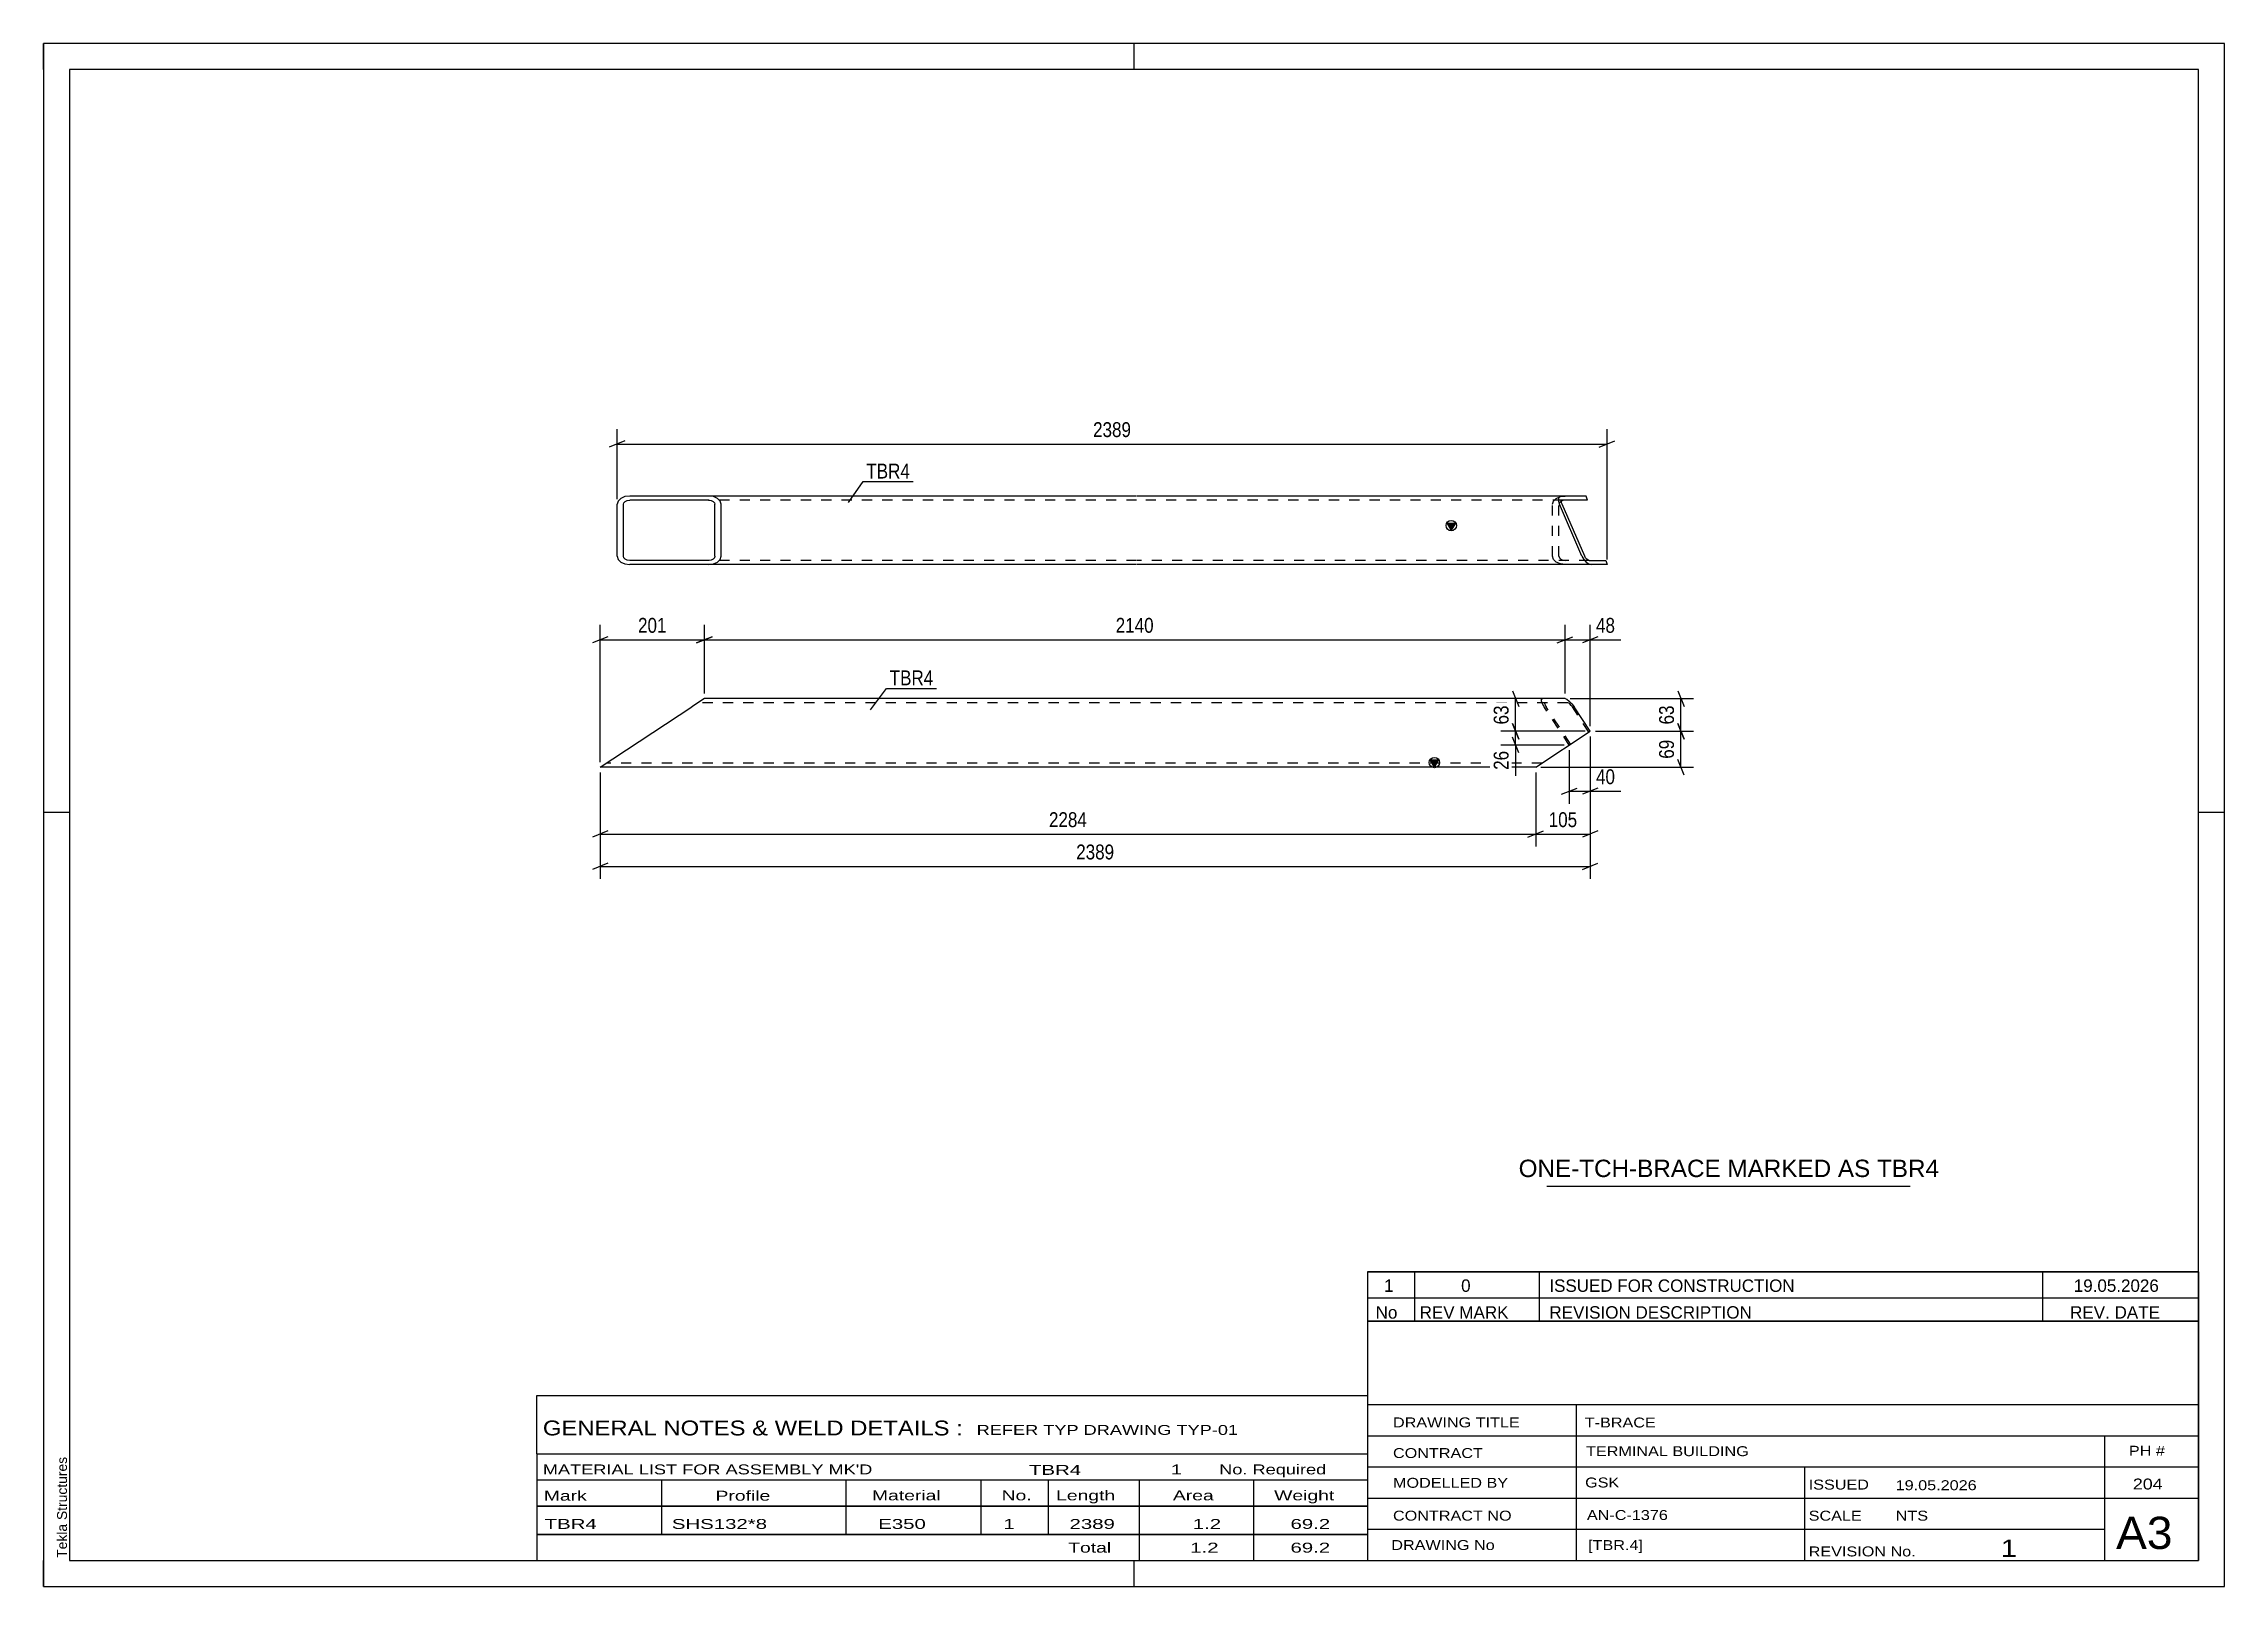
# Model space of a CAD drawing. Header units: millimetres. Extents: x 0 to 420, y 0 to 297.
import ezdxf

# ---------------------------------------------------------------- set-up
doc = ezdxf.new("R2010")
doc.units = ezdxf.units.MM
doc.linetypes.add('DXK_LINE_DOT2', pattern=[3.9198, 1.9599, -1.9599])
doc.styles.add('Arial', font='ARIAL.TTF', dxfattribs={"height": 0.2})
doc.styles.add('Arial Narrow', font='ARIALN.TTF', dxfattribs={"height": 0.2})

# ---------------------------------------------------------------- blocks, each defined once
blk = doc.blocks.new('Unknown-491738813-2750')
at = {"color": 7, "linetype": 'Continuous'}
for p, q in [((255, 51.05), (255, 5)), ((255, 51.05), (415, 51.05)), ((415, 51), (415, 5)), ((255, 35), (415, 35)), ((295.14, 35), (295.14, 5)), ((255, 29), (415, 29)), ((397, 5.05), (397, 28.9)), ((255, 23), (415, 23)), ((339.14, 23), (339.14, 5)), ((255, 17), (415, 17)), ((255, 11), (397, 11)), ((255, 5), (415, 5))]:
    blk.add_line(p, q, dxfattribs=at)
at = {"color": 7, "style": 'Arial Narrow'}
for s, height, width, p in [('DRAWING TITLE', 1.9089, 1.425378, (259.88, 30.61)), ('T-BRACE', 1.909, 1.425378, (296.81, 30.59)), ('CONTRACT', 1.909, 1.425378, (259.88, 24.71)), ('TERMINAL BUILDING', 1.9089, 1.425378, (297.06, 25.07)), ('MODELLED BY', 1.9089, 1.425378, (259.88, 18.98)), ('GSK', 1.909, 1.425378, (296.88, 19.04)), ('ISSUED', 1.909, 1.425378, (339.94, 18.64)), ('19.05.2026', 1.909, 1.425378, (356.69, 18.52)), ('CONTRACT NO', 1.9089, 1.425378, (259.88, 12.66)), ('AN-C-1376', 1.909, 1.425378, (297.23, 12.78)), ('SCALE', 1.909, 1.425378, (339.94, 12.65)), ('A3', 6.204, 1.25, (399.14, 7.2)), ('DRAWING No', 1.909, 1.425378, (259.56, 7)), ('[TBR.4]', 1.909, 1.425378, (297.46, 6.99)), ('1', 3.34, 1.5, (376.91, 5.68)), ('REVISION No.', 1.9089, 1.425378, (339.94, 5.77))]:
    blk.add_text(s, height=height, dxfattribs=dict(at, width=width)).set_placement(p)
at = {"color": 7, "linetype": 'Continuous', "style": 'Arial Narrow'}
for s, height, width, p in [('PH #', 1.909, 1.43, (401.6, 25.15)), ('204', 2.1, 1.43, (402.37, 18.65)), ('NTS', 1.909, 1.425378, (356.7, 12.65))]:
    blk.add_text(s, height=height, dxfattribs=dict(at, width=width)).set_placement(p)
blk = doc.blocks.new('Unknown-491738813-1319')
at = {"color": 5, "linetype": 'Continuous'}
for p, q in [((420, 297), (0, 297)), ((0, 297), (0, 0)), ((0, 292), (0, 297)), ((210, 292), (210, 297)), ((420, 0), (420, 297)), ((415, 292), (5, 292)), ((5, 292), (5, 5)), ((415, 5), (415, 292)), ((5, 149), (0, 149)), ((420, 149), (415, 149)), ((0, 0), (0, 5)), ((5, 5), (415, 5)), ((210, 0), (210, 5)), ((0, 0), (420, 0))]:
    blk.add_line(p, q, dxfattribs=at)
at = {"color": 174, "linetype": 'Continuous', "style": 'Arial'}
blk.add_text('Tekla Structures', height=1.9102, rotation=90, dxfattribs=at).set_placement((4.5, 5.5))
blk = doc.blocks.new('Unknown-491738813-2751')
at = {"color": 7, "linetype": 'Continuous'}
for p, q in [((95, 36.75), (255, 36.75)), ((95, 25.5), (95, 36.75)), ((255, 36.75), (255, 25.5)), ((95, 25.5), (255, 25.5)), ((95, 25.5), (95, 20.5)), ((255, 25.5), (255, 20.5)), ((95, 20.5), (255, 20.5)), ((95, 20.5), (95, 15.5)), ((119, 20.5), (119, 15.5)), ((154.5, 20.5), (154.5, 15.5)), ((180.5, 20.5), (180.5, 15.5)), ((193.5, 20.5), (193.5, 15.5)), ((211, 20.5), (211, 15.5)), ((233, 20.5), (233, 15.5)), ((255, 20.5), (255, 15.5)), ((95, 15.5), (255, 15.5)), ((95, 15.45), (95, 10.05)), ((95, 15.45), (255, 15.45)), ((119, 15.5), (119, 10)), ((154.5, 15.5), (154.5, 10)), ((180.5, 15.5), (180.5, 10)), ((193.5, 15.5), (193.5, 10)), ((211, 15.5), (211, 10)), ((233, 15.5), (233, 10)), ((255, 15.45), (255, 10.05)), ((95, 10.05), (255, 10.05)), ((95, 10), (255, 10)), ((95, 10), (95, 5)), ((211, 10), (211, 5)), ((233, 10), (233, 5)), ((255, 10), (255, 5)), ((95, 5), (255, 5))]:
    blk.add_line(p, q, dxfattribs=at)
at = {"color": 7, "style": 'Arial Narrow'}
for s, height, width, p in [('GENERAL NOTES & WELD DETAILS :', 2.8633, 1.4, (96.15, 29.06)), ('REFER TYP DRAWING TYP-01', 1.9089, 1.6, (179.7, 29.16)), ("MATERIAL LIST FOR ASSEMBLY MK'D", 1.9089, 1.6, (96.15, 21.56)), ('TBR4', 1.909, 1.794707, (189.78, 21.47)), ('1', 1.91, 1.794707, (217.08, 21.56)), ('No. Required', 1.9089, 1.6, (226.41, 21.56)), ('Mark', 1.909, 1.7, (96.34, 16.5)), ('Profile', 1.909, 1.7, (129.41, 16.5)), ('Material', 1.909, 1.7, (159.54, 16.56)), ('No.', 1.909, 1.7, (184.5, 16.56)), ('Length', 1.909, 1.7, (195, 16.56)), ('Area', 1.909, 1.7, (217.5, 16.56)), ('Weight', 1.909, 1.7, (237, 16.56))]:
    blk.add_text(s, height=height, dxfattribs=dict(at, width=width)).set_placement(p)
at = {"color": 7, "linetype": 'Continuous', "style": 'Arial Narrow'}
for s, height, width, p in [('TBR4', 1.909, 1.794707, (96.5, 11.06)), ('SHS132*8', 1.909, 1.794707, (121, 11.06)), ('E350', 1.909, 1.794707, (160.74, 11.06)), ('1', 1.91, 1.794707, (184.86, 11.06)), ('2389', 1.909, 1.794707, (197.58, 11.06)), ('1.2', 1.909, 1.794707, (221.32, 11.06)), ('69.2', 1.909, 1.794707, (240.14, 11.06)), ('Total', 1.909, 1.7, (197.33, 6.5)), ('1.2', 1.909, 1.794707, (220.83, 6.5)), ('69.2', 1.909, 1.794707, (240.14, 6.5))]:
    blk.add_text(s, height=height, dxfattribs=dict(at, width=width)).set_placement(p)
blk = doc.blocks.new('Unknown-491738813-2752')
at = {"color": 7, "linetype": 'Continuous'}
for p, q in [((255, 60.55), (415, 60.55)), ((415, 60.55), (255, 60.55)), ((255, 60.55), (255, 55.55)), ((264, 60.55), (264, 55.55)), ((288, 60.55), (288, 55.55)), ((385, 60.55), (385, 55.55)), ((415, 60.55), (415, 55.55)), ((255, 55.55), (415, 55.55)), ((255, 55.55), (255, 51.05)), ((255, 55.55), (415, 55.55)), ((264, 55.55), (264, 51.05)), ((288, 55.55), (288, 51.05)), ((385, 55.55), (385, 51.05)), ((415, 55.55), (415, 51.05)), ((415, 51.05), (255, 51.05))]:
    blk.add_line(p, q, dxfattribs=at)
at = {"color": 7, "linetype": 'Continuous', "style": 'Arial Narrow'}
for s, height, width, p in [('1', 2.39, 1.196471, (258.16, 56.7)), ('0', 2.39, 1.196471, (273, 56.7)), ('ISSUED FOR CONSTRUCTION', 2.3861, 1.196471, (290, 56.7)), ('19.05.2026', 2.386, 1.196471, (391, 56.7)), ('No', 2.386, 1.2, (256.54, 51.55)), ('REV MARK', 2.386, 1.2, (265, 51.55)), ('REVISION DESCRIPTION', 2.3861, 1.2, (290, 51.55)), ('REV. DATE', 2.386, 1.2, (390.28, 51.55))]:
    blk.add_text(s, height=height, dxfattribs=dict(at, width=width)).set_placement(p)
blk = doc.blocks.new('Unknown-491738813-2753')
at = {"color": 7, "linetype": 'Continuous'}
blk.add_line((289.5, 77.05), (359.5, 77.05), dxfattribs=at)
at = {"color": 7, "style": 'Arial'}
blk.add_text('ONE-TCH-BRACE MARKED AS TBR4', height=3.3428, dxfattribs=at).set_placement((284.08, 78.8))
blk = doc.blocks.new('Part-491738813-1251 - 1165')
at = {"linetype": 'Continuous'}
blk.add_hatch(color=2, dxfattribs=at).paths.add_polyline_path([(267.86, 157.7), (267.06, 159.1), (268.66, 159.1)])
at = {"color": 2, "linetype": 'Continuous'}
for p, q in [((107.19, 157.7), (124.83, 169.3)), ((127.26, 170.9), (124.83, 169.3)), ((207.26, 170.9), (127.26, 170.9)), ((293.02, 170.9), (207.36, 170.9)), ((293.02, 170.9), (293.37, 170.78)), ((293.37, 170.78), (293.82, 170.43)), ((293.82, 170.43), (294.31, 169.91)), ((294.31, 169.91), (294.77, 169.3)), ((297.86, 164.61), (294.77, 169.3)), ((287.36, 157.7), (297.86, 164.61)), ((207.26, 157.7), (107.19, 157.7)), ((287.36, 157.7), (207.36, 157.7)), ((267.86, 157.7), (267.06, 159.1)), ((267.06, 159.1), (268.66, 159.1)), ((268.66, 159.1), (267.86, 157.7))]:
    blk.add_line(p, q, dxfattribs=at)
at = {"color": 7, "linetype": 'DXK_LINE_DOT2'}
for p, q in [((207.26, 170.1), (126.04, 170.1)), ((293.55, 170.1), (207.36, 170.1)), ((288.48, 170.78), (288.66, 170.9)), ((288.48, 170.43), (288.48, 170.78)), ((288.67, 169.91), (288.48, 170.43)), ((289.02, 169.3), (288.67, 169.91)), ((293.84, 161.97), (289.02, 169.3)), ((289.1, 170.04), (289.19, 170.1)), ((289.1, 169.91), (289.1, 170.04)), ((289.1, 169.87), (289.1, 169.91)), ((289.1, 169.87), (289.19, 169.61)), ((289.19, 169.61), (289.37, 169.3)), ((294.09, 162.13), (289.37, 169.3)), ((293.72, 170.04), (293.55, 170.1)), ((293.95, 169.87), (293.72, 170.04)), ((294.19, 169.61), (293.95, 169.87)), ((294.42, 169.3), (294.19, 169.61)), ((297.61, 164.45), (294.42, 169.3)), ((207.26, 158.5), (108.41, 158.5)), ((288.57, 158.5), (207.36, 158.5))]:
    blk.add_line(p, q, dxfattribs=at)
at = {"color": 2, "linetype": 'Continuous'}
blk.add_circle((267.86, 158.6), 1, dxfattribs=at)
blk = doc.blocks.new('Part-491738813-1263 - 1262')
at = {"linetype": 'Continuous'}
blk.add_hatch(color=2, dxfattribs=at).paths.add_polyline_path([(271.11, 203.31), (270.31, 204.71), (271.91, 204.71)])
at = {"color": 2, "linetype": 'Continuous'}
for p, q in [((110.63, 208.93), (110.45, 208.31)), ((110.45, 198.31), (110.45, 208.31)), ((111.16, 209.44), (110.63, 208.93)), ((111.95, 209.79), (111.16, 209.44)), ((111.66, 208.31), (111.75, 208.62)), ((111.66, 198.31), (111.66, 208.31)), ((111.75, 208.62), (112.02, 208.88)), ((112.88, 209.91), (111.95, 209.79)), ((112.02, 208.88), (112.41, 209.05)), ((112.41, 209.05), (112.88, 209.11)), ((210.51, 209.91), (112.88, 209.91)), ((128.08, 209.11), (112.88, 209.11)), ((129.01, 209.79), (128.08, 209.91)), ((128.08, 209.11), (128.55, 209.05)), ((128.55, 209.05), (128.94, 208.88)), ((128.94, 208.88), (129.2, 208.62)), ((129.8, 209.44), (129.01, 209.79)), ((129.2, 208.62), (129.3, 208.31)), ((129.3, 198.31), (129.3, 208.31)), ((130.33, 208.93), (129.8, 209.44)), ((130.51, 208.31), (130.33, 208.93)), ((130.51, 198.31), (130.51, 208.31)), ((297.1, 209.91), (210.61, 209.91)), ((291.92, 209.79), (291.73, 209.44)), ((291.73, 209.44), (291.73, 208.93)), ((291.73, 208.93), (291.92, 208.31)), ((292.27, 209.91), (291.92, 209.79)), ((296.27, 198.31), (291.92, 208.31)), ((292.35, 208.88), (292.45, 209.05)), ((292.35, 208.62), (292.35, 208.88)), ((292.44, 208.31), (292.35, 208.62)), ((292.58, 209.05), (292.4, 208.98)), ((296.8, 198.31), (292.44, 208.31)), ((292.45, 209.05), (292.62, 209.11)), ((293.05, 209.11), (292.58, 209.05)), ((297.34, 209.11), (292.62, 209.11)), ((297.34, 209.11), (297.1, 209.91)), ((271.11, 203.31), (270.31, 204.71)), ((270.31, 204.71), (271.91, 204.71)), ((271.91, 204.71), (271.11, 203.31)), ((110.45, 198.31), (110.63, 197.7)), ((110.63, 197.7), (111.16, 197.18)), ((111.75, 198.01), (111.66, 198.31)), ((112.02, 197.75), (111.75, 198.01)), ((112.41, 197.57), (112.02, 197.75)), ((112.88, 197.51), (112.41, 197.57)), ((128.08, 197.51), (112.88, 197.51)), ((128.55, 197.57), (128.08, 197.51)), ((128.94, 197.75), (128.55, 197.57)), ((129.2, 198.01), (128.94, 197.75)), ((129.3, 198.31), (129.2, 198.01)), ((129.8, 197.18), (130.33, 197.7)), ((130.33, 197.7), (130.51, 198.31)), ((296.27, 198.31), (296.62, 197.7)), ((296.62, 197.7), (297.08, 197.18)), ((296.97, 198.01), (296.8, 198.31)), ((297.2, 197.75), (296.97, 198.01)), ((297.45, 197.57), (297.2, 197.75)), ((297.68, 197.51), (297.45, 197.57)), ((297.68, 197.51), (300.87, 197.51)), ((300.87, 197.51), (301.11, 196.71)), ((111.16, 197.18), (111.95, 196.84)), ((111.95, 196.84), (112.88, 196.71)), ((210.51, 196.71), (112.88, 196.71)), ((128.08, 196.71), (129.01, 196.84)), ((129.01, 196.84), (129.8, 197.18)), ((301.11, 196.71), (210.61, 196.71)), ((297.08, 197.18), (297.57, 196.84)), ((297.57, 196.84), (298.02, 196.71))]:
    blk.add_line(p, q, dxfattribs=at)
at = {"color": 7, "linetype": 'DXK_LINE_DOT2'}
for p, q in [((210.51, 209.11), (128.08, 209.11)), ((292.62, 209.11), (210.61, 209.11)), ((290.61, 208.31), (290.8, 208.93)), ((290.61, 198.31), (290.61, 208.31)), ((290.8, 208.93), (291.33, 209.44)), ((291.33, 209.44), (292.11, 209.79)), ((291.92, 208.62), (291.83, 208.31)), ((291.83, 198.31), (291.83, 208.31)), ((292.19, 208.88), (291.92, 208.62)), ((292.11, 209.79), (293.05, 209.91)), ((292.4, 208.98), (292.19, 208.88)), ((210.51, 197.51), (128.08, 197.51)), ((297.68, 197.51), (210.61, 197.51)), ((290.8, 197.7), (290.61, 198.31)), ((291.33, 197.18), (290.8, 197.7)), ((291.83, 198.31), (291.92, 198.01)), ((291.92, 198.01), (292.19, 197.75)), ((292.19, 197.75), (292.58, 197.57)), ((292.58, 197.57), (293.05, 197.51)), ((292.11, 196.84), (291.33, 197.18)), ((293.05, 196.71), (292.11, 196.84))]:
    blk.add_line(p, q, dxfattribs=at)
at = {"color": 2, "linetype": 'Continuous'}
blk.add_circle((271.11, 204.21), 1, dxfattribs=at)
blk = doc.blocks.new('StraightDimension-491738813-1476 - 1165')
at = {"color": 7, "linetype": 'Continuous'}
for p, q in [((314.74, 172.4), (315.94, 169.4)), ((294.02, 170.9), (317.74, 170.9)), ((315.34, 164.61), (315.34, 170.9)), ((298.86, 164.61), (317.74, 164.61)), ((315.94, 163.11), (314.74, 166.11))]:
    blk.add_line(p, q, dxfattribs=at)
at = {"color": 0}
blk.add_wipeout([(314.59, 170.18), (310.39, 170.18), (310.39, 165.33), (314.59, 165.33)], dxfattribs=at)
at = {"color": 3, "style": 'Arial Narrow'}
blk.add_text('63', height=2.863, rotation=90.0002, dxfattribs=at).set_placement((313.99, 165.93))
blk = doc.blocks.new('StraightDimension-491738813-1358 - 1165')
at = {"color": 7, "linetype": 'Continuous'}
for p, q in [((293.84, 160.97), (293.84, 150.68)), ((297.86, 163.61), (297.86, 150.68)), ((292.34, 152.48), (295.34, 153.68)), ((293.84, 153.08), (297.86, 153.08)), ((299.36, 153.68), (296.36, 152.48))]:
    blk.add_line(p, q, dxfattribs=at)
at = {"color": 0}
blk.add_wipeout([(303.24, 153.83), (303.24, 158.03), (298.38, 158.03), (298.38, 153.83)], dxfattribs=at)
at = {"color": 7, "linetype": 'Continuous'}
blk.add_line((297.86, 153.08), (303.76, 153.08), dxfattribs=at)
blk.add_line((297.86, 153.08), (303.76, 153.08), dxfattribs=at)
at = {"color": 3, "style": 'Arial Narrow'}
blk.add_text('40', height=2.863, dxfattribs=at).set_placement((298.98, 154.43))
blk = doc.blocks.new('StraightDimension-491738813-1276 - 1165')
at = {"color": 7, "linetype": 'Continuous'}
for p, q in [((297.86, 163.61), (297.86, 136.2)), ((107.19, 156.7), (107.19, 136.2)), ((108.69, 139.2), (105.69, 138)), ((296.36, 138), (299.36, 139.2)), ((107.19, 138.6), (297.86, 138.6))]:
    blk.add_line(p, q, dxfattribs=at)
at = {"color": 0}
blk.add_wipeout([(206.78, 139.35), (206.78, 143.55), (198.27, 143.55), (198.27, 139.35)], dxfattribs=at)
at = {"color": 3, "style": 'Arial Narrow'}
blk.add_text('2389', height=2.863, dxfattribs=at).set_placement((198.87, 139.95))
blk = doc.blocks.new('StraightDimension-491738813-1429 - 1165')
at = {"color": 7, "linetype": 'Continuous'}
for p, q in [((297.86, 163.61), (297.86, 142.42)), ((287.36, 156.7), (287.36, 142.42)), ((285.86, 144.22), (288.86, 145.42)), ((287.36, 144.82), (297.86, 144.82)), ((299.36, 145.42), (296.36, 144.22))]:
    blk.add_line(p, q, dxfattribs=at)
at = {"color": 0}
blk.add_wipeout([(295.95, 145.57), (295.95, 149.77), (289.27, 149.77), (289.27, 145.57)], dxfattribs=at)
at = {"color": 3, "style": 'Arial Narrow'}
blk.add_text('105', height=2.863, dxfattribs=at).set_placement((289.87, 146.17))
blk = doc.blocks.new('StraightDimension-491738813-1494 - 1165')
at = {"color": 7, "linetype": 'Continuous'}
for p, q in [((293.02, 171.9), (293.02, 185.08)), ((297.86, 165.61), (297.86, 185.08)), ((291.52, 181.63), (294.52, 182.83)), ((293.02, 182.23), (297.86, 182.23)), ((299.36, 182.83), (296.36, 181.63))]:
    blk.add_line(p, q, dxfattribs=at)
at = {"color": 0}
blk.add_wipeout([(303.24, 182.98), (303.24, 187.18), (298.38, 187.18), (298.38, 182.98)], dxfattribs=at)
at = {"color": 7, "linetype": 'Continuous'}
blk.add_line((297.86, 182.23), (303.76, 182.23), dxfattribs=at)
blk.add_line((297.86, 182.23), (303.76, 182.23), dxfattribs=at)
at = {"color": 3, "style": 'Arial Narrow'}
blk.add_text('48', height=2.863, dxfattribs=at).set_placement((298.98, 183.58))
blk = doc.blocks.new('StraightDimension-491738813-1430 - 1165')
at = {"color": 7, "linetype": 'Continuous'}
for p, q in [((107.19, 156.7), (107.19, 142.42)), ((287.36, 156.7), (287.36, 142.42)), ((108.69, 145.42), (105.69, 144.22)), ((107.19, 144.82), (287.36, 144.82)), ((285.86, 144.22), (288.86, 145.42))]:
    blk.add_line(p, q, dxfattribs=at)
at = {"color": 0}
blk.add_wipeout([(201.53, 145.57), (201.53, 149.77), (193.02, 149.77), (193.02, 145.57)], dxfattribs=at)
at = {"color": 3, "style": 'Arial Narrow'}
blk.add_text('2284', height=2.863, dxfattribs=at).set_placement((193.62, 146.17))
blk = doc.blocks.new('StraightDimension-491738813-1477 - 1165')
at = {"color": 7, "linetype": 'Continuous'}
for p, q in [((298.86, 164.61), (317.74, 164.61)), ((314.74, 166.11), (315.94, 163.11)), ((315.34, 157.7), (315.34, 164.61)), ((288.36, 157.7), (317.74, 157.7)), ((315.94, 156.2), (314.74, 159.2))]:
    blk.add_line(p, q, dxfattribs=at)
at = {"color": 0}
blk.add_wipeout([(314.59, 163.58), (310.39, 163.58), (310.39, 158.73), (314.59, 158.73)], dxfattribs=at)
at = {"color": 3, "style": 'Arial Narrow'}
blk.add_text('69', height=2.863, rotation=90.0002, dxfattribs=at).set_placement((313.99, 159.33))
blk = doc.blocks.new('StraightDimension-491738813-1495 - 1165')
at = {"color": 7, "linetype": 'Continuous'}
for p, q in [((127.26, 171.9), (127.26, 185.08)), ((293.02, 171.9), (293.02, 185.08)), ((128.76, 182.83), (125.76, 181.63)), ((127.26, 182.23), (293.02, 182.23)), ((291.52, 181.63), (294.52, 182.83))]:
    blk.add_line(p, q, dxfattribs=at)
at = {"color": 0}
blk.add_wipeout([(214.39, 182.98), (214.39, 187.18), (205.88, 187.18), (205.88, 182.98)], dxfattribs=at)
at = {"color": 3, "style": 'Arial Narrow'}
blk.add_text('2140', height=2.863, dxfattribs=at).set_placement((206.48, 183.58))
blk = doc.blocks.new('StraightDimension-491738813-1496 - 1165')
at = {"color": 7, "linetype": 'Continuous'}
for p, q in [((107.19, 158.7), (107.19, 185.08)), ((127.26, 171.9), (127.26, 185.08)), ((108.69, 182.83), (105.69, 181.63)), ((107.19, 182.23), (127.26, 182.23)), ((125.76, 181.63), (128.76, 182.83))]:
    blk.add_line(p, q, dxfattribs=at)
at = {"color": 0}
blk.add_wipeout([(120.57, 182.98), (120.57, 187.18), (113.88, 187.18), (113.88, 182.98)], dxfattribs=at)
at = {"color": 3, "style": 'Arial Narrow'}
blk.add_text('201', height=2.863, dxfattribs=at).set_placement((114.48, 183.58))
blk = doc.blocks.new('StraightDimension-491738813-2522 - 1165')
at = {"color": 7, "linetype": 'Continuous'}
for p, q in [((282.89, 172.4), (284.09, 169.4)), ((287.66, 170.9), (280.64, 170.9)), ((283.49, 164.61), (283.49, 170.9)), ((296.86, 164.61), (280.64, 164.61)), ((284.09, 163.11), (282.89, 166.11))]:
    blk.add_line(p, q, dxfattribs=at)
at = {"color": 0}
blk.add_wipeout([(282.74, 170.18), (278.54, 170.18), (278.54, 165.33), (282.74, 165.33)], dxfattribs=at)
at = {"color": 3, "style": 'Arial Narrow'}
blk.add_text('63', height=2.863, rotation=90.0002, dxfattribs=at).set_placement((282.14, 165.93))
blk = doc.blocks.new('StraightDimension-491738813-2523 - 1165')
at = {"color": 7, "linetype": 'Continuous'}
for p, q in [((296.86, 164.61), (280.64, 164.61)), ((282.89, 166.11), (284.09, 163.11)), ((283.49, 161.97), (283.49, 164.61)), ((292.84, 161.97), (280.64, 161.97)), ((284.09, 160.47), (282.89, 163.47))]:
    blk.add_line(p, q, dxfattribs=at)
at = {"color": 0}
blk.add_wipeout([(282.74, 161.44), (278.54, 161.44), (278.54, 156.59), (282.74, 156.59)], dxfattribs=at)
at = {"color": 7, "linetype": 'Continuous'}
blk.add_line((283.49, 161.97), (283.49, 156.06), dxfattribs=at)
blk.add_line((283.49, 161.97), (283.49, 156.06), dxfattribs=at)
at = {"color": 3, "style": 'Arial Narrow'}
blk.add_text('26', height=2.863, rotation=90.0002, dxfattribs=at).set_placement((282.14, 157.19))
blk = doc.blocks.new('StraightDimension-491738813-1578 - 1262')
at = {"color": 7, "linetype": 'Continuous'}
for p, q in [((110.45, 209.31), (110.45, 222.76)), ((301.11, 197.71), (301.11, 222.76)), ((111.95, 220.51), (108.95, 219.31)), ((110.45, 219.91), (301.11, 219.91)), ((299.61, 219.31), (302.61, 220.51))]:
    blk.add_line(p, q, dxfattribs=at)
at = {"color": 0}
blk.add_wipeout([(210.03, 220.66), (210.03, 224.86), (201.52, 224.86), (201.52, 220.66)], dxfattribs=at)
at = {"color": 3, "style": 'Arial Narrow'}
blk.add_text('2389', height=2.863, dxfattribs=at).set_placement((202.12, 221.26))
blk = doc.blocks.new('Mark-491738813-1281 - 1165')
at = {"color": 0}
blk.add_wipeout([(171.35, 173.47), (171.35, 176.47), (162.95, 176.47), (162.95, 173.47)], dxfattribs=at)
blk.add_wipeout([(171.35, 173.47), (171.35, 176.47), (162.95, 176.47), (162.95, 173.47)], dxfattribs=at)
at = {"color": 30, "linetype": 'Continuous'}
for p, q in [((159.27, 168.72), (162.35, 172.87)), ((162.35, 172.87), (171.95, 172.87))]:
    blk.add_line(p, q, dxfattribs=at)
at = {"color": 3, "style": 'Arial Narrow'}
blk.add_text('TBR4', height=2.863, dxfattribs=at).set_placement((162.95, 173.47))
blk = doc.blocks.new('Mark-491738813-2691 - 1262')
at = {"color": 0}
blk.add_wipeout([(166.85, 213.28), (166.85, 216.28), (158.45, 216.28), (158.45, 213.28)], dxfattribs=at)
blk.add_wipeout([(166.85, 213.28), (166.85, 216.28), (158.45, 216.28), (158.45, 213.28)], dxfattribs=at)
at = {"color": 30, "linetype": 'Continuous'}
for p, q in [((155.01, 208.67), (157.85, 212.68)), ((157.85, 212.68), (167.45, 212.68))]:
    blk.add_line(p, q, dxfattribs=at)
at = {"color": 3, "style": 'Arial Narrow'}
blk.add_text('TBR4', height=2.863, dxfattribs=at).set_placement((158.45, 213.28))

msp = doc.modelspace()

# ---------------------------------------------------------------- block references
for name in ['Unknown-491738813-1319', 'Part-491738813-1263 - 1262', 'Part-491738813-1251 - 1165', 'Unknown-491738813-2753', 'Unknown-491738813-2752', 'Unknown-491738813-2750', 'Unknown-491738813-2751']:
    msp.add_blockref(name, (0, 0))

# ---------------------------------------------------------------- next in the draw order: block references
for name in ['StraightDimension-491738813-1578 - 1262', 'StraightDimension-491738813-1476 - 1165']:
    msp.add_blockref(name, (0, 0))

# ---------------------------------------------------------------- next in the draw order: block references
for name in ['Mark-491738813-2691 - 1262', 'StraightDimension-491738813-1358 - 1165']:
    msp.add_blockref(name, (0, 0))

# ---------------------------------------------------------------- next in the draw order: block references
msp.add_blockref('StraightDimension-491738813-1276 - 1165', (0, 0))

# ---------------------------------------------------------------- next in the draw order: block references
msp.add_blockref('StraightDimension-491738813-1429 - 1165', (0, 0))

# ---------------------------------------------------------------- next in the draw order: block references
for name in ['StraightDimension-491738813-1494 - 1165', 'StraightDimension-491738813-1430 - 1165']:
    msp.add_blockref(name, (0, 0))

# ---------------------------------------------------------------- next in the draw order: block references
for name in ['StraightDimension-491738813-1495 - 1165', 'StraightDimension-491738813-1477 - 1165']:
    msp.add_blockref(name, (0, 0))

# ---------------------------------------------------------------- next in the draw order: block references
for name in ['StraightDimension-491738813-1496 - 1165', 'Mark-491738813-1281 - 1165', 'StraightDimension-491738813-2522 - 1165']:
    msp.add_blockref(name, (0, 0))

# ---------------------------------------------------------------- next in the draw order: block references
msp.add_blockref('StraightDimension-491738813-2523 - 1165', (0, 0))

doc.saveas('drawing.dxf')
